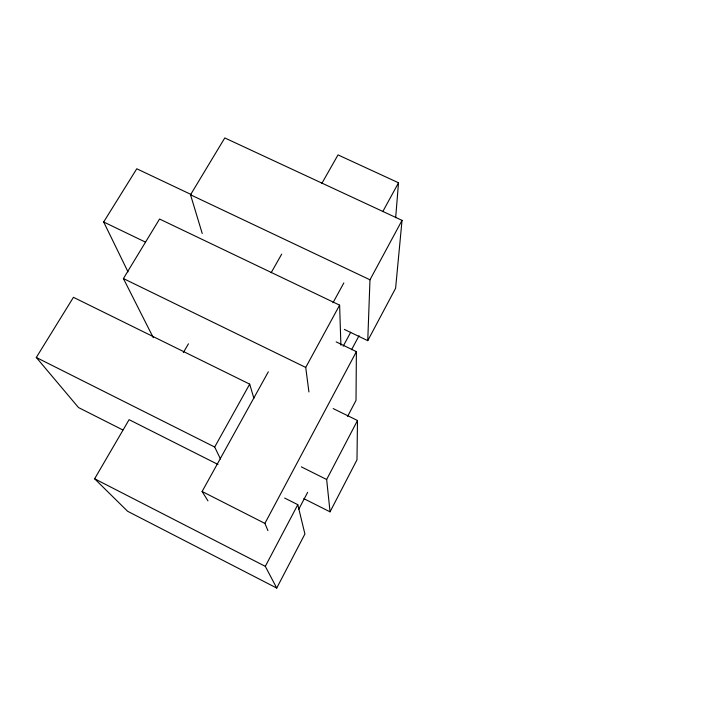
<?xml version="1.0" encoding="UTF-8"?>
<svg xmlns="http://www.w3.org/2000/svg" width="726" height="726" viewBox="0 0 726 726"><rect width="100%" height="100%" fill="white"/><g stroke="black" fill="none" stroke-linecap="round" stroke-linejoin="round"><path stroke-width="1.09" d="M336.165 341.882L356.393 351.647L356.021 400.38L347.609 416.37M333.161 408.566L357.491 420.499L356.983 459.803L330.049 511.83L303.831 498.653M344.342 329.404L367.755 340.666L369.979 279.791L402.032 220.368L224.788 137.94L190.53 194.786L202.227 233.5M395.661 217.673L398.52 182.789L338.017 154.901L321.845 183.397M402.032 220.368L395.606 288.249L367.755 340.666M217.991 464.468L129.092 419.664L94.625 478.788L127.594 511.267L276.733 588.06L304.911 533.982L297.796 504.679L284.665 498.063M330.049 511.83L326.646 479.505L357.491 420.499M298.713 509.316L307.652 492.328M276.733 588.06L265.308 566.353L297.796 504.679M267.939 530.633L264.899 523.401L356.393 351.647M351.556 349.732L359.034 335.73M343.216 346.184L350.703 332.245M308.922 391.949L305.728 367.429L339.614 305.147L159.557 219.025L123.411 278.557L153.304 337.717M332.998 302.751L343.834 282.922M382.811 211.538L398.52 182.789M207.972 500.886L202.109 491.493L268.33 371.803M220.477 458.995L214.687 447.034L249.69 384.136L73.444 297.315L36.3 357.473L78.499 407.549L122.785 429.937M271.107 272.795L281.697 254.127M183.333 352.591L188.424 343.806M128.012 271.869L103.673 221.984L136.769 168.777L191.002 194.459M190.53 194.786L369.979 279.791M103.673 221.984L145.309 242.048M123.411 278.557L305.728 367.429M301.317 466.854L326.646 479.505M36.3 357.473L214.687 447.034M202.109 491.493L264.899 523.401M94.625 478.788L265.308 566.353M249.69 384.136L253.882 398.265M339.614 305.147L340.902 345.186"/></g></svg>
